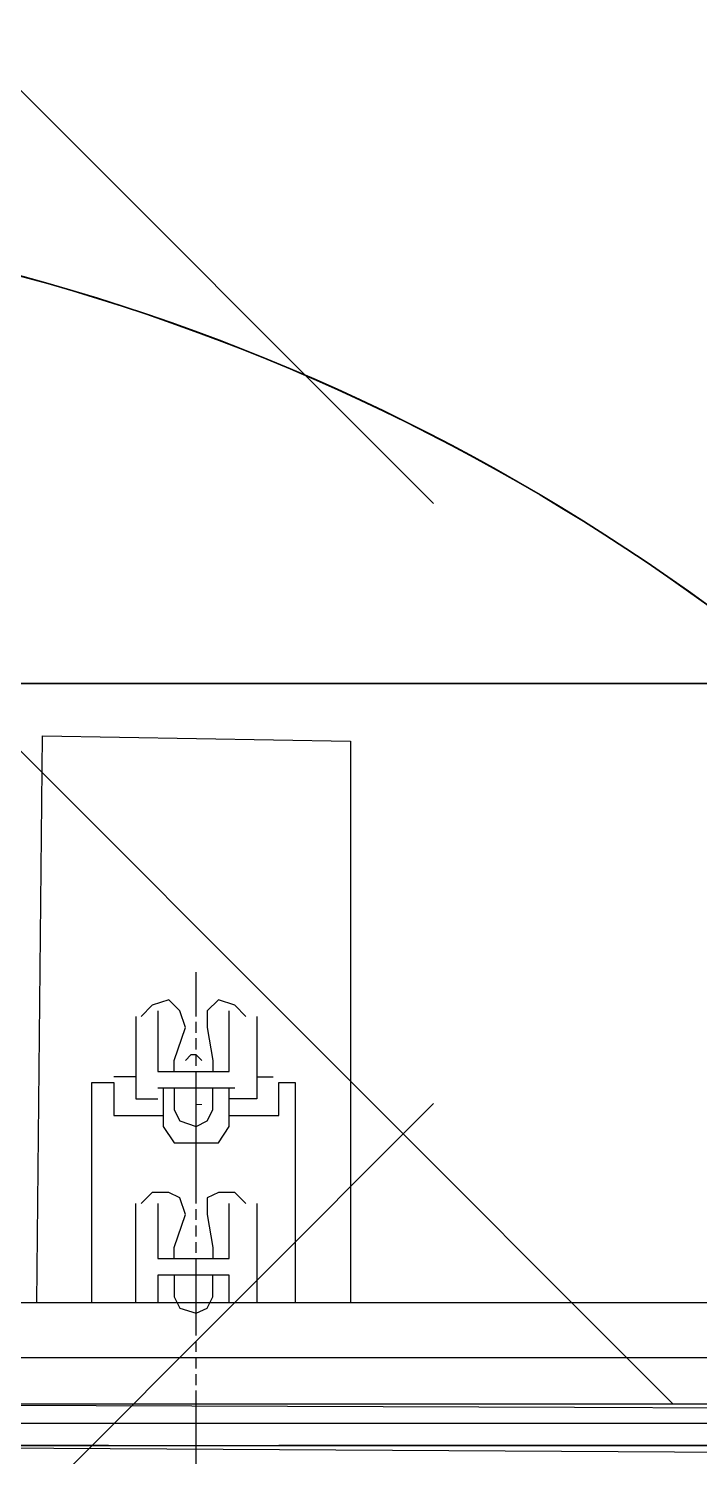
# Model space of a CAD drawing. Header units: millimetres. Extents: x -45 to 90, y -17 to 16.
# Drawn here: x 0.662 to 1.222, y 0.706 to 1.896 of the extents above; entities that cross this region are included whole.
import ezdxf

# ---------------------------------------------------------------- set-up
doc = ezdxf.new("R2010")
doc.units = ezdxf.units.MM
doc.header["$PDMODE"] = 3
doc.layers.add('PDF_Geometry', color=7, linetype='Continuous')

msp = doc.modelspace()

# ---------------------------------------------------------------- linework, layer by layer
at = {"color": 5}
msp.add_line((0, 1.35), (53.4325, 1.35), dxfattribs=at)
at = {"color": 2}
msp.add_line((0, 0.75), (53.4325, 0.75), dxfattribs=at)
at = {"color": 6}
msp.add_lwpolyline([(-0.0021, -1.3499), (23.64, -1.95), (23.7209, 1.35), (0.0002, 1.3501)], close=True, dxfattribs=at)
at = {"color": 4}
for centre in [(0.1994, 0), (0.1994, -0.0004)]:
    msp.add_circle(centre, 1.75, dxfattribs=at)
at = {"color": 2}
msp.add_arc((-0.8299, -500.0575), 500.8082, 85.235272, 89.904911, dxfattribs=at)
at = {"color": 1}
for p in [(0, 2.5), (0, 0)]:
    msp.add_point(p, dxfattribs=at)
at = {"color": 4}
msp.add_point((0.1994, 1.75), dxfattribs=at)
at = {"layer": 'PDF_Geometry', "lineweight": 25}
for points in [[(-0.8068, 3.6994), (-0.8068, 0.7151), (-0.7472, 0.7151), (-0.0046, 0.7151), (0.1971, 0.7151), (0.7289, 0.7151), (0.2292, 0.7151), (0.1971, 0.7151), (0.1742, 0.7151)], [(0.6693, 0.8343), (0.6739, 1.3065), (0.9306, 1.3019), (0.9306, 0.8343)], [(0.8022, 1.0727), (0.8022, 1.0819), (0.8022, 1.0864), (0.8022, 1.0956), (0.8022, 1.1002), (0.8022, 1.1094)], [(0.7839, 1.0268), (0.7839, 1.036), (0.7931, 1.0635), (0.7885, 1.0773), (0.7793, 1.0864), (0.7655, 1.0819), (0.7564, 1.0727)], [(0.8435, 1.0727), (0.8343, 1.0819), (0.8206, 1.0864), (0.8114, 1.0773), (0.8114, 1.0635), (0.816, 1.036), (0.816, 1.0268)], [(0.7518, 1.0727), (0.7518, 1.0223), (0.7335, 1.0223)], [(0.7701, 1.0773), (0.7701, 1.0268), (0.8297, 1.0268), (0.8297, 1.0773)], [(0.8526, 1.0727), (0.8526, 1.0223), (0.8664, 1.0223)], [(0.8022, 1.0589), (0.8022, 1.0681)], [(0.8022, 1.0452), (0.8022, 1.0545)], [(0.8068, 1.036), (0.8022, 1.0406), (0.7976, 1.0406), (0.7931, 1.036)], [(0.8022, 1.0314), (0.8022, 1.0406)], [(0.8022, 0.9168), (0.8022, 0.9306), (0.8022, 0.9443), (0.8022, 0.9581), (0.8022, 0.9718), (0.8022, 0.9856), (0.8022, 0.9993), (0.8022, 1.0131), (0.8022, 1.0268)], [(0.7151, 0.8343), (0.7151, 1.0177), (0.7335, 1.0177), (0.7335, 0.9902), (0.7747, 0.9902)], [(0.7518, 1.0223), (0.7518, 1.0039), (0.7701, 1.0039)], [(0.7701, 1.0131), (0.7747, 1.0131), (0.8297, 1.0131)], [(0.7747, 1.0131), (0.7747, 0.981), (0.7839, 0.9672), (0.8206, 0.9672), (0.8297, 0.981), (0.8297, 1.0131), (0.8343, 1.0131)], [(0.7839, 1.0131), (0.7839, 0.9948), (0.7885, 0.9856), (0.8022, 0.981), (0.8114, 0.9856), (0.816, 0.9948), (0.816, 1.0131)], [(0.8526, 1.0223), (0.8526, 1.0039), (0.8297, 1.0039)], [(0.8297, 0.9902), (0.871, 0.9902), (0.871, 1.0177), (0.8847, 1.0177), (0.8847, 0.8343)], [(0.7518, 0.8343), (0.7518, 0.9168)], [(0.7839, 0.871), (0.7839, 0.8802), (0.7931, 0.9077), (0.7885, 0.9214), (0.7793, 0.926), (0.7655, 0.926), (0.7564, 0.9168)], [(0.7701, 0.9168), (0.7701, 0.871), (0.8297, 0.871), (0.8297, 0.9168)], [(0.8435, 0.9168), (0.8343, 0.926), (0.8206, 0.926), (0.8114, 0.9214), (0.8114, 0.9077), (0.816, 0.8802), (0.816, 0.871)], [(0.8526, 0.9168), (0.8526, 0.8343)], [(0.8022, 0.9031), (0.8022, 0.9122)], [(0.8022, 0.8893), (0.8022, 0.8985)], [(0.8022, 0.8756), (0.8022, 0.8847)], [(0.8022, 0.8068), (0.8022, 0.816), (0.8022, 0.8206), (0.8022, 0.8297), (0.8022, 0.8343), (0.8022, 0.8435), (0.8022, 0.8481), (0.8022, 0.8572), (0.8022, 0.8618), (0.8022, 0.871)], [(0.8297, 0.8343), (0.8297, 0.8572), (0.7701, 0.8572), (0.7701, 0.8343)], [(0.7839, 0.8572), (0.7839, 0.8389), (0.7885, 0.8297), (0.8022, 0.8253), (0.8114, 0.8297), (0.816, 0.8389), (0.816, 0.8572)], [(-0.4813, 0.8343), (14.6738, 0.8343)], [(0.8022, 0.7931), (0.8022, 0.8022)], [(-0.8068, 0.7885), (-0.7472, 0.7885), (16.7183, 0.7885), (16.7779, 0.7885)], [(0.8022, 0.7793), (0.8022, 0.7885)], [(0.8022, 0.7655), (0.8022, 0.7747)], [(0.8022, 0.6509), (0.8022, 0.6647), (0.8022, 0.6784), (0.8022, 0.6922), (0.8022, 0.706), (0.8022, 0.7197), (0.8022, 0.7335), (0.8022, 0.7472), (0.8022, 0.761)], [(9.6633, 0.7107), (9.2508, 0.7151), (9.1407, 0.7197), (9.0628, 0.7197), (8.5402, 0.7289), (8.4623, 0.7335), (8.2835, 0.7335), (7.683, 0.7335), (-0.0046, 0.7335)], [(16.0903, 0.4309), (14.5408, 0.4815), (12.9501, 0.5272), (10.6122, 0.5868), (8.2789, 0.6326), (7.683, 0.6464), (3.9882, 0.6922), (0.298, 0.7151), (0.1971, 0.7151), (-0.0046, 0.7151), (0.1971, 0.7151), (7.683, 0.7151), (8.2789, 0.706), (10.6168, 0.6601), (12.9501, 0.6005), (14.5408, 0.5547), (16.0903, 0.5043), (16.2553, 0.4997), (16.7137, 0.4815), (16.7733, 0.4815)]]:
    msp.add_lwpolyline(points, dxfattribs=at)
at = {"layer": 'PDF_Geometry', "lineweight": 9}
for points in [[(0.8022, 0.9993), (0.8068, 0.9993)], [(0.8022, 0.7151), (0.8068, 0.7151)]]:
    msp.add_lwpolyline(points, dxfattribs=at)
at = {"layer": 'PDF_Geometry', "lineweight": 25}
msp.add_lwpolyline([(1.3294, 0.7151), (1.2973, 0.7151), (0.871, 0.7151)], close=True, dxfattribs=at)

doc.saveas('drawing.dxf')
